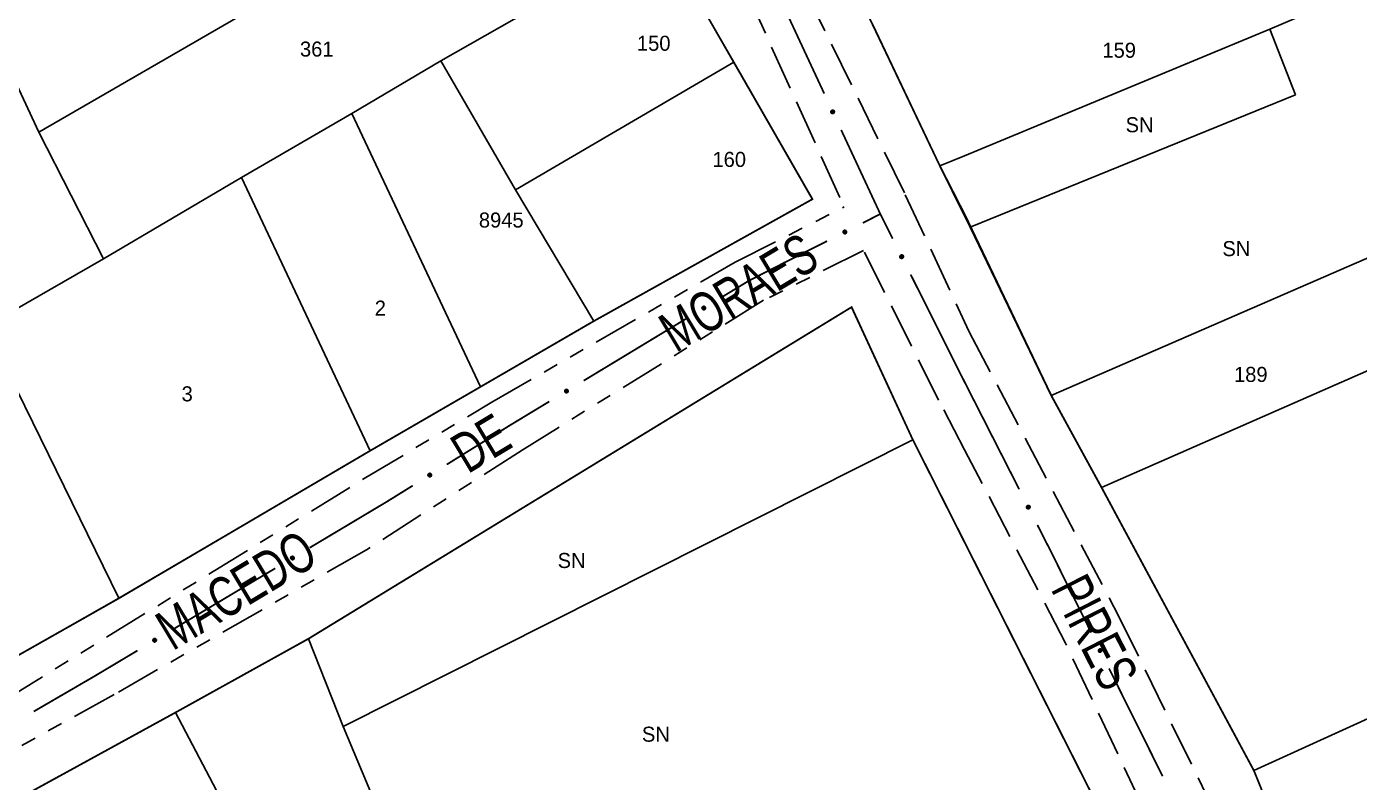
# Model space of a CAD drawing. Extents: x 205274 to 206027, y 4874968 to 4875995.
# Drawn here: x 205703.2 to 205836.1, y 4875275.1 to 4875350.5 of the extents above; entities that cross this region are included whole.
import ezdxf
from ezdxf.enums import TextEntityAlignment as Align

# ---------------------------------------------------------------- set-up
doc = ezdxf.new("R2010")
doc.units = 0
doc.header["$LTSCALE"] = 1.5
doc.header["$MEASUREMENT"] = 0
doc.linetypes.add('TRACO_11', pattern=[8, 3, -1, 3, -1])
doc.linetypes.add('TRACO_25', pattern=[8, 3, -1, 1, -1, 1, -1])
for name, color, linetype in [('CD_MALHA_LOTES', 7, 'CONTINUOUS'), ('RU-QUADRA', 210, 'CONTINUOUS'), ('SV-EIXO-RUA-N-PAV', 6, 'CONTINUOUS'), ('SV-EIXO-RUA-PAV', 20, 'CONTINUOUS'), ('SV-RUA-NAO-PAV', 7, 'CONTINUOUS'), ('SV-RUA-PAVIM', 7, 'CONTINUOUS'), ('SV-TXT-RUA-PAV', 7, 'CONTINUOUS'), ('Th_NmrPort', 1, 'CONTINUOUS')]:
    doc.layers.add(name, color=color, linetype=linetype)
doc.styles.add('ARIAL', font='ARIAL.SHX')

msp = doc.modelspace()

# ---------------------------------------------------------------- linework, layer by layer
at = {"layer": 'CD_MALHA_LOTES', "linetype": 'Continuous', "flags": 128}
for points in [[(205704.440761, 4875339.965039), (205759.711354, 4875371.949329)], [(205744.543922, 4875347.097271), (205766.478641, 4875359.603095)], [(205766.478641, 4875359.603095), (205773.738568, 4875346.953752)], [(205827.196568, 4875350.248263), (205851.312215, 4875360.531077)], [(205704.440761, 4875339.965039), (205697.871601, 4875354.104375)], [(205794.299349, 4875336.600793), (205787.565632, 4875350.741599)], [(205794.299349, 4875336.600793), (205796.767974, 4875337.624907), (205827.196568, 4875350.248263)], [(205829.767271, 4875343.699089), (205827.196568, 4875350.248263)], [(205735.659915, 4875341.841942), (205744.543922, 4875347.097271)], [(205751.988971, 4875334.209203), (205744.543922, 4875347.097271)], [(205751.988971, 4875334.209203), (205773.738568, 4875346.953752)], [(205773.738568, 4875346.953752), (205781.585389, 4875333.281832)], [(205797.327442, 4875330.478329), (205829.767271, 4875343.699089)], [(205724.64875, 4875335.460472), (205735.659915, 4875341.841942)], [(205748.4839, 4875314.566899), (205735.659915, 4875341.841942)], [(205710.884795, 4875327.327225), (205704.440761, 4875339.965039)], [(205805.406796, 4875313.707549), (205861.472614, 4875338.068025)], [(205794.299349, 4875336.600793), (205796.767866, 4875331.609728), (205797.327442, 4875330.478329)], [(205724.64875, 4875335.460472), (205710.884795, 4875327.327225)], [(205737.474182, 4875308.182939), (205724.64875, 4875335.460472)], [(205759.777263, 4875321.115506), (205751.988971, 4875334.209203)], [(205781.585389, 4875333.281832), (205759.777263, 4875321.115506)], [(205805.406796, 4875313.707549), (205797.327442, 4875330.478329)], [(205810.425788, 4875304.526465), (205865.634706, 4875328.764526)], [(205699.122869, 4875320.570375), (205710.884795, 4875327.327225)], [(205731.323453, 4875289.43233), (205785.497825, 4875322.519994)], [(205785.497825, 4875322.519994), (205791.597998, 4875309.294161)], [(205759.777263, 4875321.115506), (205748.4839, 4875314.566899)], [(205712.429557, 4875293.469393), (205699.122869, 4875320.570375)], [(205748.4839, 4875314.566899), (205737.474182, 4875308.182939)], [(205810.425788, 4875304.526465), (205805.406796, 4875313.707549)], [(205734.801284, 4875280.686507), (205791.597998, 4875309.294161)], [(205791.597998, 4875309.294161), (205796.767283, 4875299.057877), (205811.615565, 4875269.655118)], [(205737.474182, 4875308.182939), (205712.429557, 4875293.469393)], [(205825.60518, 4875276.309934), (205810.425788, 4875304.526465)], [(205825.60518, 4875276.309934), (205878.671845, 4875300.425581)], [(205712.429557, 4875293.469393), (205702.007571, 4875287.554233)], [(205718.091698, 4875282.089768), (205731.323453, 4875289.43233)], [(205734.801284, 4875280.686507), (205731.323453, 4875289.43233)], [(205704.421328, 4875274.591841), (205718.091698, 4875282.089768)], [(205729.320648, 4875260.708704), (205718.091698, 4875282.089768)], [(205740.63551, 4875266.719724), (205734.801284, 4875280.686507)], [(205830.746587, 4875263.640038), (205825.60518, 4875276.309934)]]:
    msp.add_lwpolyline(points, dxfattribs=at)
at = {"layer": 'RU-QUADRA', "linetype": 'Continuous'}
for points in [[(205795.580647, 4875623.665102, 0.18, 0.18, 0), (205791.997494, 4875613.892869, 0.18, 0.18, 0), (205787.223985, 4875603.965509, 0.18, 0.18, 0), (205779.240972, 4875584.941469, 0.18, 0.18, 0), (205774.614299, 4875573.341985, 0.18, 0.18, 0), (205767.751622, 4875558.017366, 0.18, 0.18, 0), (205762.205683, 4875546.026641, 0.18, 0.18, 0), (205769.780174, 4875542.47188, 0.18, 0.18, 0), (205756.806792, 4875523.861617, 0.18, 0.18, 0), (205738.98693, 4875499.084941, 0.18, 0.18, 0), (205733.184367, 4875494.278834, 0.18, 0.18, 0), (205727.943484, 4875489.743118, 0.18, 0.18, 0), (205722.521802, 4875485.05093, 0.18, 0.18, 0), (205733.774619, 4875460.165162, 0.18, 0.18, 0), (205737.395078, 4875452.56775, 0.18, 0.18, 0), (205741.754715, 4875443.419198, 0.18, 0.18, 0), (205740.383012, 4875442.703174, 0.18, 0.18, 0), (205744.500385, 4875434.527202, 0.18, 0.18, 0), (205745.49389, 4875435.033669, 0.18, 0.18, 0), (205749.65987, 4875426.914234, 0.18, 0.18, 0), (205787.565632, 4875350.741599, 0.18, 0.18, 0), (205794.299349, 4875336.600793, 0.18, 0.18, 0), (205796.864032, 4875331.594893, 0.18, 0.18, 0), (205805.406796, 4875313.707549, 0.18, 0.18, 0)], [(205805.406796, 4875313.707549, 0.18, 0.18, 0), (205810.425788, 4875304.526465, 0.18, 0.18, 0), (205825.60518, 4875276.309934, 0.18, 0.18, 0), (205830.746587, 4875263.640038, 0.18, 0.18, 0), (205836.438859, 4875249.92962, 0.18, 0.18, 0)]]:
    msp.add_lwpolyline(points, format="xyseb", dxfattribs=at)
at = {"layer": 'RU-QUADRA', "linetype": 'Continuous', "const_width": 0.18, "flags": 128}
msp.add_lwpolyline([(205766.478641, 4875359.603095), (205773.738568, 4875346.953752), (205781.585389, 4875333.281832), (205759.777263, 4875321.115506), (205748.485419, 4875314.564285), (205737.474182, 4875308.182939), (205712.429557, 4875293.469393), (205648.071107, 4875257.005926), (205630.428219, 4875249.998821)], dxfattribs=at)
msp.add_lwpolyline([(205754.075669, 4875246.669226), (205722.122373, 4875232.353008), (205713.674315, 4875228.35527), (205705.541758, 4875224.288991), (205691.75177, 4875217.747587), (205683.442418, 4875214.211692), (205679.02255, 4875212.26695), (205668.768456, 4875207.493493), (205664.171793, 4875205.725546), (205588.59205, 4875170.896986), (205570.912578, 4875204.311188), (205645.599391, 4875243.395608), (205673.541913, 4875257.526399), (205683.245576, 4875262.509377), (205696.360699, 4875270.170746), (205704.421328, 4875274.591841), (205718.091698, 4875282.089768), (205731.323453, 4875289.43233), (205785.497825, 4875322.519994), (205791.597998, 4875309.294161), (205796.767283, 4875299.057877), (205811.615565, 4875269.655118), (205796.766649, 4875263.723311)], close=True, dxfattribs=at)
at = {"layer": 'SV-EIXO-RUA-N-PAV', "const_width": 0.18}
for points in [[(205787.503498, 4875331.368789), (205788.359785, 4875331.803386)], [(205786.611776, 4875330.916206), (205787.503498, 4875331.368789)], [(205775.307332, 4875325.178774), (205783.044886, 4875329.105875)], [(205772.464399, 4875323.458462), (205775.031063, 4875325.011599)], [(205775.031063, 4875325.011599), (205775.307332, 4875325.178774)], [(205758.775523, 4875315.175065), (205769.04218, 4875321.387613)], [(205751.466204, 4875310.752059), (205755.353304, 4875313.104216)], [(205745.13075, 4875306.819708), (205751.078231, 4875310.511248)], [(205751.078231, 4875310.511248), (205751.466204, 4875310.752059)], [(205739.136363, 4875303.099054), (205741.732189, 4875304.710256)], [(205731.456391, 4875298.513494), (205738.325166, 4875302.614704)], [(205738.325166, 4875302.614704), (205739.136363, 4875303.099054)], [(205717.71884, 4875290.311073), (205728.022003, 4875296.462889)], [(205710.012427, 4875285.709725), (205714.284453, 4875288.260468)], [(205703.939774, 4875282.179113), (205709.991324, 4875285.697456)], [(205709.991324, 4875285.697456), (205710.012427, 4875285.709725)]]:
    msp.add_lwpolyline(points, dxfattribs=at)
at = {"layer": 'SV-EIXO-RUA-N-PAV'}
for points in [[(205784.650387, 4875330.044174), (205784.664914, 4875330.090876), (205784.686949, 4875330.128043), (205784.714249, 4875330.153752), (205784.744298, 4875330.17018), (205784.776932, 4875330.183525), (205784.812802, 4875330.18972), (205784.854137, 4875330.187777), (205784.901087, 4875330.173533), (205784.937677, 4875330.148458), (205784.964315, 4875330.123042), (205784.983249, 4875330.092696), (205784.995681, 4875330.060776), (205785.000884, 4875330.023303), (205784.998506, 4875329.981434), (205784.983041, 4875329.93457), (205784.961189, 4875329.898281), (205784.93413, 4875329.874107), (205784.903501, 4875329.855265), (205784.870021, 4875329.84204), (205784.834775, 4875329.836162), (205784.792623, 4875329.838632), (205784.746571, 4875329.854509), (205784.710128, 4875329.875891), (205784.685581, 4875329.902603), (205784.667709, 4875329.933175), (205784.653927, 4875329.965744), (205784.646198, 4875330.001542), (205784.650387, 4875330.044174)], [(205770.573373, 4875322.442832), (205770.584383, 4875322.490486), (205770.603589, 4875322.52919), (205770.6289, 4875322.55686), (205770.657642, 4875322.57548), (205770.689192, 4875322.591217), (205770.724502, 4875322.600065), (205770.765866, 4875322.601205), (205770.813747, 4875322.590496), (205770.852102, 4875322.568215), (205770.880558, 4875322.544852), (205770.901699, 4875322.515999), (205770.916473, 4875322.485094), (205770.924451, 4875322.448112), (205770.925197, 4875322.406182), (205770.913264, 4875322.358297), (205770.894174, 4875322.320482), (205770.868989, 4875322.29436), (205770.839848, 4875322.27329), (205770.807446, 4875322.25761), (205770.772735, 4875322.249124), (205770.730516, 4875322.24845), (205770.68341, 4875322.260854), (205770.645476, 4875322.279463), (205770.619008, 4875322.304274), (205770.59891, 4875322.333431), (205770.582742, 4875322.364883), (205770.572369, 4875322.400007), (205770.573373, 4875322.442832)], [(205756.884497, 4875314.159435), (205756.895507, 4875314.207088), (205756.914713, 4875314.245793), (205756.940024, 4875314.273463), (205756.968766, 4875314.292083), (205757.000316, 4875314.30782), (205757.035625, 4875314.316668), (205757.07699, 4875314.317808), (205757.12487, 4875314.307099), (205757.163226, 4875314.284818), (205757.191681, 4875314.261455), (205757.212823, 4875314.232602), (205757.227597, 4875314.201697), (205757.235575, 4875314.164715), (205757.236321, 4875314.122785), (205757.224387, 4875314.0749), (205757.205297, 4875314.037085), (205757.180113, 4875314.010963), (205757.150972, 4875313.989893), (205757.118569, 4875313.974213), (205757.083859, 4875313.965727), (205757.04164, 4875313.965052), (205756.994534, 4875313.977457), (205756.9566, 4875313.996066), (205756.930132, 4875314.020877), (205756.910034, 4875314.050034), (205756.893865, 4875314.081486), (205756.883493, 4875314.11661), (205756.884497, 4875314.159435)], [(205743.25134, 4875305.782739), (205743.26181, 4875305.830514), (205743.280577, 4875305.869433), (205743.305573, 4875305.897388), (205743.334103, 4875305.916332), (205743.365472, 4875305.932425), (205743.400679, 4875305.941672), (205743.442029, 4875305.94328), (205743.490027, 4875305.933114), (205743.528632, 4875305.911268), (205743.55735, 4875305.888229), (205743.578817, 4875305.859617), (205743.59394, 4875305.828881), (205743.602336, 4875305.791992), (205743.603556, 4875305.750073), (205743.592166, 4875305.702056), (205743.573505, 4875305.664027), (205743.548618, 4875305.637622), (205743.519717, 4875305.616224), (205743.487494, 4875305.600178), (205743.452882, 4875305.5913), (205743.410673, 4875305.590147), (205743.36343, 4875305.602017), (205743.325288, 4875305.620196), (205743.298541, 4875305.644706), (205743.278114, 4875305.673633), (205743.26159, 4875305.704901), (205743.250821, 4875305.739905), (205743.25134, 4875305.782739)], [(205729.5594, 4875297.509048), (205729.570691, 4875297.556635), (205729.590126, 4875297.595225), (205729.6156, 4875297.622746), (205729.644451, 4875297.641195), (205729.676094, 4875297.656746), (205729.711455, 4875297.665385), (205729.752826, 4875297.666281), (205729.800642, 4875297.65529), (205729.838865, 4875297.632782), (205729.867182, 4875297.609252), (205729.888152, 4875297.580275), (205729.902744, 4875297.549283), (205729.910503, 4875297.512255), (205729.911002, 4875297.470321), (205729.898786, 4875297.422507), (205729.879473, 4875297.384805), (205729.854135, 4875297.358833), (205729.82487, 4875297.337935), (205729.792375, 4875297.322447), (205729.757615, 4875297.314166), (205729.715393, 4875297.313741), (205729.668361, 4875297.326423), (205729.630538, 4875297.345256), (205729.604217, 4875297.370223), (205729.584291, 4875297.399497), (205729.568308, 4875297.431045), (205729.558144, 4875297.466229), (205729.5594, 4875297.509048)], [(205715.82185, 4875289.306627), (205715.833141, 4875289.354214), (205715.852576, 4875289.392805), (205715.878049, 4875289.420325), (205715.906901, 4875289.438775), (205715.938543, 4875289.454325), (205715.973904, 4875289.462965), (205716.015275, 4875289.46386), (205716.063091, 4875289.452869), (205716.101315, 4875289.430361), (205716.129632, 4875289.406831), (205716.150602, 4875289.377854), (205716.165193, 4875289.346862), (205716.172953, 4875289.309834), (205716.173451, 4875289.2679), (205716.161235, 4875289.220086), (205716.141922, 4875289.182384), (205716.116584, 4875289.156412), (205716.087319, 4875289.135514), (205716.054825, 4875289.120026), (205716.020065, 4875289.111745), (205715.977842, 4875289.11132), (205715.93081, 4875289.124002), (205715.892987, 4875289.142835), (205715.866666, 4875289.167802), (205715.846741, 4875289.197077), (205715.830758, 4875289.228624), (205715.820593, 4875289.263808), (205715.82185, 4875289.306627)]]:
    msp.add_lwpolyline(points, close=True, dxfattribs=at)
for points in [[(205784.646198, 4875330.001542), (205784.901087, 4875330.173533)], [(205784.649856, 4875330.021635), (205784.875321, 4875330.177383)], [(205784.650387, 4875330.044174), (205784.854137, 4875330.187777)], [(205784.653927, 4875329.965744), (205784.937677, 4875330.148458)], [(205784.654344, 4875329.985658), (205784.915095, 4875330.159314)], [(205784.659334, 4875330.069291), (205784.827065, 4875330.185026)], [(205784.6637, 4875329.952151), (205784.945753, 4875330.135089)], [(205784.664914, 4875330.090876), (205784.812802, 4875330.18972)], [(205784.667709, 4875329.933175), (205784.964315, 4875330.123042)], [(205784.677384, 4875330.112117), (205784.787419, 4875330.181736)], [(205784.679157, 4875329.91868), (205784.973396, 4875330.104743)], [(205784.685581, 4875329.902603), (205784.983249, 4875330.092696)], [(205784.686949, 4875330.128043), (205784.776932, 4875330.183525)], [(205784.701297, 4875329.890132), (205784.987001, 4875330.074923)], [(205784.710128, 4875329.875891), (205784.995681, 4875330.060776)], [(205784.730738, 4875329.865289), (205784.99454, 4875330.038964)], [(205784.746571, 4875329.854509), (205785.000884, 4875330.023303)], [(205784.772329, 4875329.849673), (205784.997212, 4875330.000534)], [(205784.792623, 4875329.838632), (205784.998506, 4875329.981434)], [(205784.817533, 4875329.842011), (205784.984066, 4875329.954077)], [(205784.834775, 4875329.836162), (205784.983041, 4875329.93457)], [(205784.855981, 4875329.841632), (205784.966615, 4875329.913086)], [(205784.870021, 4875329.84204), (205784.961189, 4875329.898281)], [(205770.572369, 4875322.400007), (205770.813747, 4875322.590496)], [(205770.573373, 4875322.442832), (205770.765866, 4875322.601205)], [(205770.574522, 4875322.420316), (205770.787765, 4875322.592416)], [(205770.580425, 4875322.468546), (205770.739075, 4875322.596446)], [(205770.581675, 4875322.384773), (205770.828774, 4875322.577359)], [(205770.582742, 4875322.364883), (205770.852102, 4875322.568215)], [(205770.584383, 4875322.490486), (205770.724502, 4875322.600065)], [(205770.593499, 4875322.352055), (205770.861151, 4875322.555484)], [(205770.595236, 4875322.512596), (205770.699784, 4875322.590214)], [(205770.59891, 4875322.333431), (205770.880558, 4875322.544852)], [(205770.603589, 4875322.52919), (205770.689192, 4875322.591217)], [(205770.611405, 4875322.319828), (205770.890977, 4875322.52728)], [(205770.619008, 4875322.304274), (205770.901699, 4875322.515999)], [(205770.63561, 4875322.293007), (205770.906763, 4875322.498555)], [(205770.645476, 4875322.279463), (205770.916473, 4875322.485094)], [(205770.666818, 4875322.270425), (205770.916959, 4875322.463257)], [(205770.68341, 4875322.260854), (205770.924451, 4875322.448112)], [(205770.709456, 4875322.257948), (205770.922484, 4875322.425133)], [(205770.730516, 4875322.24845), (205770.925197, 4875322.406182)], [(205770.755105, 4875322.253674), (205770.912833, 4875322.377826)], [(205770.772735, 4875322.249124), (205770.913264, 4875322.358297)], [(205770.793474, 4875322.256158), (205770.898483, 4875322.335649)], [(205770.807446, 4875322.25761), (205770.894174, 4875322.320482)], [(205756.883493, 4875314.11661), (205757.12487, 4875314.307099)], [(205756.884497, 4875314.159435), (205757.07699, 4875314.317808)], [(205756.885645, 4875314.136919), (205757.098889, 4875314.309019)], [(205756.891549, 4875314.185149), (205757.050199, 4875314.313049)], [(205756.892799, 4875314.101376), (205757.139898, 4875314.293962)], [(205756.893865, 4875314.081486), (205757.163226, 4875314.284818)], [(205756.895507, 4875314.207088), (205757.035625, 4875314.316668)], [(205756.904623, 4875314.068658), (205757.172275, 4875314.272086)], [(205756.90636, 4875314.229199), (205757.010908, 4875314.306817)], [(205756.910034, 4875314.050034), (205757.191681, 4875314.261455)], [(205756.914713, 4875314.245793), (205757.000316, 4875314.30782)], [(205756.922529, 4875314.036431), (205757.2021, 4875314.243883)], [(205756.930132, 4875314.020877), (205757.212823, 4875314.232602)], [(205756.946733, 4875314.00961), (205757.217887, 4875314.215158)], [(205756.9566, 4875313.996066), (205757.227597, 4875314.201697)], [(205756.977942, 4875313.987028), (205757.228082, 4875314.17986)], [(205756.994534, 4875313.977457), (205757.235575, 4875314.164715)], [(205757.02058, 4875313.974551), (205757.233608, 4875314.141736)], [(205757.04164, 4875313.965052), (205757.236321, 4875314.122785)], [(205757.066229, 4875313.970276), (205757.223957, 4875314.094429)], [(205757.083859, 4875313.965727), (205757.224387, 4875314.0749)], [(205757.104598, 4875313.972761), (205757.209606, 4875314.052252)], [(205757.118569, 4875313.974213), (205757.205297, 4875314.037085)], [(205743.250821, 4875305.739905), (205743.490027, 4875305.933114)], [(205743.25134, 4875305.782739), (205743.442029, 4875305.94328)], [(205743.252744, 4875305.760237), (205743.464026, 4875305.93474)], [(205743.258101, 4875305.80853), (205743.415293, 4875305.938218)], [(205743.260299, 4875305.724777), (205743.505203, 4875305.920148)], [(205743.26159, 4875305.704901), (205743.528632, 4875305.911268)], [(205743.26181, 4875305.830514), (205743.400679, 4875305.941672)], [(205743.272413, 4875305.852746), (205743.376075, 4875305.931542)], [(205743.272492, 4875305.692195), (205743.537824, 4875305.89864)], [(205743.278114, 4875305.673633), (205743.55735, 4875305.888229)], [(205743.280577, 4875305.869433), (205743.365472, 4875305.932425)], [(205743.290762, 4875305.660173), (205743.567968, 4875305.870776)], [(205743.298541, 4875305.644706), (205743.578817, 4875305.859617)], [(205743.315269, 4875305.633628), (205743.584079, 4875305.842231)], [(205743.325288, 4875305.620196), (205743.59394, 4875305.828881)], [(205743.346731, 4875305.6114), (205743.594673, 4875305.807051)], [(205743.36343, 4875305.602017), (205743.602336, 4875305.791992)], [(205743.389507, 4875305.599407), (205743.600629, 4875305.768992)], [(205743.410673, 4875305.590147), (205743.603556, 4875305.750073)], [(205743.435202, 4875305.595649), (205743.591514, 4875305.721579)], [(205743.452882, 4875305.5913), (205743.592166, 4875305.702056)], [(205743.47354, 4875305.598567), (205743.577642, 4875305.679242)], [(205743.487494, 4875305.600178), (205743.573505, 4875305.664027)], [(205729.558144, 4875297.466229), (205729.800642, 4875297.65529)], [(205729.5594, 4875297.509048), (205729.752826, 4875297.666281)], [(205729.560416, 4875297.486525), (205729.774672, 4875297.657363)], [(205729.566604, 4875297.534719), (205729.726006, 4875297.66168)], [(205729.56736, 4875297.45094), (205729.815592, 4875297.642064)], [(205729.568308, 4875297.431045), (205729.838865, 4875297.632782)], [(205729.570691, 4875297.556635), (205729.711455, 4875297.665385)], [(205729.57899, 4875297.418153), (205729.847838, 4875297.619998)], [(205729.581675, 4875297.578681), (205729.686679, 4875297.65568)], [(205729.584291, 4875297.399497), (205729.867182, 4875297.609252)], [(205729.590126, 4875297.595225), (205729.676094, 4875297.656746)], [(205729.596706, 4875297.385821), (205729.877497, 4875297.591618)], [(205729.604217, 4875297.370223), (205729.888152, 4875297.580275)], [(205729.620751, 4875297.358858), (205729.893114, 4875297.562801)], [(205729.630538, 4875297.345256), (205729.902744, 4875297.549283)], [(205729.651826, 4875297.336092), (205729.903101, 4875297.527443)], [(205729.668361, 4875297.326423), (205729.910503, 4875297.512255)], [(205729.694389, 4875297.323364), (205729.908401, 4875297.489288)], [(205729.715393, 4875297.313741), (205729.911002, 4875297.470321)], [(205729.740012, 4875297.318819), (205729.898471, 4875297.442038)], [(205729.757615, 4875297.314166), (205729.898786, 4875297.422507)], [(205729.778396, 4875297.321077), (205729.883871, 4875297.399947)], [(205729.792375, 4875297.322447), (205729.879473, 4875297.384805)], [(205715.820593, 4875289.263808), (205716.063091, 4875289.452869)], [(205715.82185, 4875289.306627), (205716.015275, 4875289.46386)], [(205715.822865, 4875289.284105), (205716.037122, 4875289.454943)], [(205715.829053, 4875289.332298), (205715.988456, 4875289.459259)], [(205715.829809, 4875289.24852), (205716.078041, 4875289.439644)], [(205715.830758, 4875289.228624), (205716.101315, 4875289.430361)], [(205715.833141, 4875289.354214), (205715.973904, 4875289.462965)], [(205715.84144, 4875289.215733), (205716.110288, 4875289.417577)], [(205715.844125, 4875289.376261), (205715.949129, 4875289.45326)], [(205715.846741, 4875289.197077), (205716.129632, 4875289.406831)], [(205715.852576, 4875289.392805), (205715.938543, 4875289.454325)], [(205715.859155, 4875289.183401), (205716.139947, 4875289.389198)], [(205715.866666, 4875289.167802), (205716.150602, 4875289.377854)], [(205715.883201, 4875289.156437), (205716.155564, 4875289.36038)], [(205715.892987, 4875289.142835), (205716.165193, 4875289.346862)], [(205715.914276, 4875289.133671), (205716.16555, 4875289.325023)], [(205715.93081, 4875289.124002), (205716.172953, 4875289.309834)], [(205715.956839, 4875289.120943), (205716.17085, 4875289.286867)], [(205715.977842, 4875289.11132), (205716.173451, 4875289.2679)], [(205716.002462, 4875289.116399), (205716.16092, 4875289.239617)], [(205716.020065, 4875289.111745), (205716.161235, 4875289.220086)], [(205716.040845, 4875289.118656), (205716.146321, 4875289.197526)], [(205716.054825, 4875289.120026), (205716.141922, 4875289.182384)]]:
    msp.add_lwpolyline(points, dxfattribs=at)
at = {"layer": 'SV-EIXO-RUA-PAV', "const_width": 0.18}
for points in [[(205782.768625, 4875343.816207), (205777.705026, 4875354.695543)], [(205788.359785, 4875331.803386), (205784.456491, 4875340.189761)], [(205788.695883, 4875331.133181), (205788.359785, 4875331.803386)], [(205789.592436, 4875329.345391), (205788.695883, 4875331.133181)], [(205796.764858, 4875315.043071), (205791.385542, 4875325.769811)], [(205796.764858, 4875315.043071), (205802.209155, 4875304.349165)], [(205804.023921, 4875300.78453), (205804.931304, 4875299.002212)], [(205804.931304, 4875299.002212), (205805.275315, 4875298.326491)], [(205805.275315, 4875298.326491), (205809.389366, 4875290.050953)], [(205811.170004, 4875286.469147), (205816.511916, 4875275.723731)]]:
    msp.add_lwpolyline(points, dxfattribs=at)
at = {"layer": 'SV-EIXO-RUA-PAV'}
for points in [[(205783.573386, 4875341.826271), (205783.527207, 4875341.842379), (205783.490811, 4875341.865666), (205783.466046, 4875341.893826), (205783.45065, 4875341.924416), (205783.438424, 4875341.957486), (205783.433454, 4875341.993546), (205783.436803, 4875342.034791), (205783.452636, 4875342.081229), (205783.478942, 4875342.116944), (205783.50525, 4875342.142701), (205783.536224, 4875342.160591), (205783.568548, 4875342.17193), (205783.606176, 4875342.175854), (205783.647941, 4875342.172053), (205783.69425, 4875342.155001), (205783.729775, 4875342.131927), (205783.753014, 4875342.10406), (205783.770802, 4875342.072808), (205783.78288, 4875342.038897), (205783.787555, 4875342.003471), (205783.783651, 4875341.961428), (205783.766216, 4875341.915943), (205783.743606, 4875341.880249), (205783.716073, 4875341.856625), (205783.684911, 4875341.839805), (205783.651892, 4875341.827139), (205783.615851, 4875341.820633), (205783.573386, 4875341.826271)], [(205790.454997, 4875327.37982), (205790.408366, 4875327.394571), (205790.371306, 4875327.416785), (205790.345729, 4875327.444209), (205790.329446, 4875327.474337), (205790.316259, 4875327.507035), (205790.310237, 4875327.542934), (205790.312379, 4875327.584259), (205790.326849, 4875327.63114), (205790.3521, 4875327.667609), (205790.377644, 4875327.694123), (205790.408082, 4875327.712911), (205790.440061, 4875327.72519), (205790.477558, 4875327.730212), (205790.519416, 4875327.727632), (205790.566204, 4875327.711941), (205790.602388, 4875327.689914), (205790.626431, 4875327.662739), (205790.645125, 4875327.632019), (205790.658188, 4875327.598476), (205790.663896, 4875327.563202), (205790.661223, 4875327.521062), (205790.645124, 4875327.475087), (205790.623567, 4875327.438748), (205790.596736, 4875327.41433), (205790.566078, 4875327.396606), (205790.533443, 4875327.382981), (205790.497608, 4875327.375425), (205790.454997, 4875327.37982)], [(205803.149451, 4875302.744832), (205803.19617, 4875302.730363), (205803.233364, 4875302.708375), (205803.259108, 4875302.681107), (205803.275573, 4875302.651079), (205803.288958, 4875302.618461), (205803.295198, 4875302.582599), (205803.293306, 4875302.541261), (205803.279121, 4875302.494294), (205803.254092, 4875302.457672), (205803.228709, 4875302.431003), (205803.198386, 4875302.412031), (205803.166482, 4875302.399559), (205803.129016, 4875302.39431), (205803.087143, 4875302.396635), (205803.04026, 4875302.412042), (205803.003944, 4875302.433849), (205802.979736, 4875302.460878), (205802.960856, 4875302.491484), (205802.94759, 4875302.524947), (205802.941668, 4875302.560186), (205802.944086, 4875302.602341), (205802.959905, 4875302.648413), (205802.981241, 4875302.684882), (205803.007923, 4875302.709463), (205803.038473, 4875302.727372), (205803.071025, 4875302.741195), (205803.106813, 4875302.748968), (205803.149451, 4875302.744832)], [(205810.314296, 4875288.437713), (205810.360875, 4875288.422798), (205810.397858, 4875288.400456), (205810.423339, 4875288.372943), (205810.439517, 4875288.342759), (205810.45259, 4875288.310015), (205810.458487, 4875288.274094), (205810.456201, 4875288.232777), (205810.441568, 4875288.185947), (205810.41619, 4875288.149566), (205810.390553, 4875288.123141), (205810.36005, 4875288.104459), (205810.328029, 4875288.092293), (205810.290514, 4875288.087401), (205810.248666, 4875288.090127), (205810.201932, 4875288.105981), (205810.165826, 4875288.128134), (205810.141877, 4875288.155393), (205810.12329, 4875288.186177), (205810.110344, 4875288.219765), (205810.104759, 4875288.255059), (205810.107579, 4875288.297189), (205810.123838, 4875288.343108), (205810.145522, 4875288.379372), (205810.172438, 4875288.403697), (205810.203157, 4875288.421313), (205810.235839, 4875288.434825), (205810.2717, 4875288.442256), (205810.314296, 4875288.437713)]]:
    msp.add_lwpolyline(points, close=True, dxfattribs=at)
for points in [[(205783.527207, 4875341.842379), (205783.433454, 4875341.993546)], [(205783.573386, 4875341.826271), (205783.436803, 4875342.034791)], [(205783.490811, 4875341.865666), (205783.438424, 4875341.957486)], [(205783.548588, 4875341.836067), (205783.438631, 4875342.007641)], [(205783.506402, 4875341.855564), (205783.440569, 4875341.967906)], [(205783.595894, 4875341.824973), (205783.447912, 4875342.055608)], [(205783.615851, 4875341.820633), (205783.452636, 4875342.081229)], [(205783.632004, 4875341.828234), (205783.467324, 4875342.094745)], [(205783.651892, 4875341.827139), (205783.478942, 4875342.116944)], [(205783.66581, 4875341.836443), (205783.492579, 4875342.12456)], [(205783.684911, 4875341.839805), (205783.50525, 4875342.142701)], [(205783.699787, 4875341.850752), (205783.523848, 4875342.151155)], [(205783.716073, 4875341.856625), (205783.536224, 4875342.160591)], [(205783.729073, 4875341.871908), (205783.554114, 4875342.163736)], [(205783.743606, 4875341.880249), (205783.568548, 4875342.17193)], [(205783.754903, 4875341.900486), (205783.590309, 4875342.170047)], [(205783.766216, 4875341.915943), (205783.606176, 4875342.175854)], [(205783.771926, 4875341.941521), (205783.628807, 4875342.171409)], [(205783.783651, 4875341.961428), (205783.647941, 4875342.172053)], [(205783.781122, 4875341.986438), (205783.67479, 4875342.15669)], [(205783.787555, 4875342.003471), (205783.69425, 4875342.155001)], [(205783.78281, 4875342.024851), (205783.715164, 4875342.137854)], [(205783.78288, 4875342.038897), (205783.729775, 4875342.131927)], [(205790.580628, 4875327.407983), (205790.395987, 4875327.703117)], [(205790.596736, 4875327.41433), (205790.408082, 4875327.712911)], [(205790.609283, 4875327.429986), (205790.425873, 4875327.716578)], [(205790.623567, 4875327.438748), (205790.440061, 4875327.72519)], [(205790.634268, 4875327.459307), (205790.461868, 4875327.723943)], [(205790.645124, 4875327.475087), (205790.477558, 4875327.730212)], [(205790.650085, 4875327.500821), (205790.500309, 4875327.72643)], [(205790.661223, 4875327.521062), (205790.519416, 4875327.727632)], [(205790.657964, 4875327.545988), (205790.546703, 4875327.71306)], [(205790.663896, 4875327.563202), (205790.566204, 4875327.711941)], [(205790.408366, 4875327.394571), (205790.310237, 4875327.542934)], [(205790.454997, 4875327.37982), (205790.312379, 4875327.584259)], [(205790.429923, 4875327.388887), (205790.315, 4875327.557175)], [(205790.371306, 4875327.416785), (205790.316259, 4875327.507035)], [(205790.387185, 4875327.407143), (205790.318098, 4875327.517513)], [(205790.477533, 4875327.37918), (205790.322875, 4875327.605393)], [(205790.497608, 4875327.375425), (205790.326849, 4875327.63114)], [(205790.513532, 4875327.383494), (205790.341135, 4875327.64508)], [(205790.533443, 4875327.382981), (205790.3521, 4875327.667609)], [(205790.547084, 4875327.392688), (205790.365508, 4875327.67562)], [(205790.566078, 4875327.396606), (205790.377644, 4875327.694123)], [(205790.658529, 4875327.584433), (205790.58761, 4875327.695412)], [(205790.658188, 4875327.598476), (205790.602388, 4875327.689914)], [(205802.941668, 4875302.560186), (205803.04026, 4875302.412042)], [(205802.944086, 4875302.602341), (205803.087143, 4875302.396635)], [(205802.947164, 4875302.538987), (205803.018755, 4875302.428441)], [(205802.947495, 4875302.577435), (205803.059768, 4875302.411042)], [(205802.94759, 4875302.524947), (205803.003944, 4875302.433849)], [(205802.955101, 4875302.622649), (205803.106242, 4875302.397953)], [(205802.959905, 4875302.648413), (205803.129016, 4875302.39431)], [(205802.970665, 4875302.664259), (205803.144668, 4875302.400673)], [(205802.981241, 4875302.684882), (205803.166482, 4875302.399559)], [(205802.995472, 4875302.693731), (205803.180618, 4875302.408257)], [(205803.007923, 4875302.709463), (205803.198386, 4875302.412031)], [(205803.023992, 4875302.715907), (205803.210421, 4875302.421899)], [(205803.038473, 4875302.727372), (205803.228709, 4875302.431003)], [(205803.057444, 4875302.731406), (205803.240732, 4875302.44958)], [(205803.071025, 4875302.741195), (205803.254092, 4875302.457672)], [(205803.090939, 4875302.740802), (205803.26492, 4875302.480268)], [(205803.106813, 4875302.748968), (205803.279121, 4875302.494294)], [(205803.126911, 4875302.745335), (205803.282938, 4875302.520065)], [(205803.149451, 4875302.744832), (205803.293306, 4875302.541261)], [(205803.174579, 4875302.735917), (205803.290521, 4875302.568329)], [(205803.19617, 4875302.730363), (205803.295198, 4875302.582599)], [(205803.217427, 4875302.71792), (205803.287183, 4875302.607971)], [(205803.233364, 4875302.708375), (205803.288958, 4875302.618461)], [(205810.104759, 4875288.255059), (205810.201932, 4875288.105981)], [(205810.107579, 4875288.297189), (205810.248666, 4875288.090127)], [(205810.110053, 4875288.233809), (205810.180585, 4875288.122584)], [(205810.110344, 4875288.219765), (205810.165826, 4875288.128134)], [(205810.110751, 4875288.272252), (205810.22143, 4875288.104794)], [(205810.118788, 4875288.317391), (205810.267776, 4875288.091262)], [(205810.123838, 4875288.343108), (205810.290514, 4875288.087401)], [(205810.134749, 4875288.35885), (205810.306227, 4875288.093615)], [(205810.145522, 4875288.379372), (205810.328029, 4875288.092293)], [(205810.159836, 4875288.388084), (205810.342247, 4875288.100855)], [(205810.172438, 4875288.403697), (205810.36005, 4875288.104459)], [(205810.188567, 4875288.409987), (205810.372179, 4875288.114212)], [(205810.203157, 4875288.421313), (205810.390553, 4875288.123141)], [(205810.222165, 4875288.425165), (205810.402754, 4875288.141602)], [(205810.235839, 4875288.434825), (205810.41619, 4875288.149566)], [(205810.255749, 4875288.434242), (205810.427233, 4875288.172057)], [(205810.2717, 4875288.442256), (205810.441568, 4875288.185947)], [(205810.291762, 4875288.438431), (205810.445631, 4875288.21168)], [(205810.314296, 4875288.437713), (205810.456201, 4875288.232777)], [(205810.339338, 4875288.428558), (205810.453675, 4875288.259871)], [(205810.360875, 4875288.422798), (205810.458487, 4875288.274094)], [(205810.382012, 4875288.410153), (205810.450715, 4875288.299543)], [(205810.397858, 4875288.400456), (205810.45259, 4875288.310015)]]:
    msp.add_lwpolyline(points, dxfattribs=at)
at = {"layer": 'SV-RUA-NAO-PAV', "linetype": 'TRACO_25'}
msp.add_polyline3d([(205786.691679, 4875328.162156, 7.299966), (205776.724575, 4875323.19901, 7.963122), (205752.633087, 4875308.263341, 7.963122), (205737.113614, 4875298.303376, 9.45221), (205711.951219, 4875283.866054, 7.470633), (205681.54605, 4875267.124976, 5.835832), (205649.6178, 4875249.95154, 4.671655), (205642.055024, 4875246.001869, 4.027643), (205636.112793, 4875240.817799, 3.755176), (205633.420768, 4875243.989111, 3.482709), (205639.945383, 4875249.841647, 4.671655), (205666.137722, 4875263.939155, 5.761523), (205690.759302, 4875276.994504, 6.727542), (205736.903047, 4875305.42117, 7.668791), (205749.633123, 4875313.044873, 7.701134), (205773.891348, 4875326.99165, 7.930374), (205784.754594, 4875332.511767, 7.111662)], dxfattribs=at)
at = {"layer": 'SV-RUA-PAVIM', "linetype": 'TRACO_11'}
for points in [[(205719.749658, 4875489.386582, 5.340437), (205719.423836, 4875487.187278, 5.340437), (205719.548537, 4875484.90287, 5.340437), (205732.512576, 4875453.832815, 5.290898), (205738.205407, 4875442.142232, 4.639153), (205755.33475, 4875406.525915, 5.195877), (205772.936422, 4875370.292087, 6.129208), (205790.853608, 4875333.720895, 7.291779), (205796.767677, 4875321.057478, 7.62745)], [(205708.345863, 4875476.353673, 5.612905), (205711.442472, 4875476.800264, 5.612905), (205714.11197, 4875476.775027, 5.637674), (205717.017494, 4875474.960709, 5.637674), (205732.954372, 4875438.898726, 5.340437), (205738.143721, 4875428.264358, 4.884767), (205751.511201, 4875400.510163, 5.466052), (205762.567263, 4875378.016783, 5.92453), (205775.034505, 4875353.925724, 6.497628), (205784.754594, 4875332.511767, 7.111662)], [(205796.767448, 4875308.281911, 7.783005), (205794.174525, 4875313.250456, 7.783005), (205786.691679, 4875328.162156, 7.299966)], [(205796.767677, 4875321.057478, 7.62745), (205797.232761, 4875320.061624, 7.62745), (205812.123572, 4875291.735852, 8.339729), (205826.629351, 4875262.115801, 8.757272), (205835.0692, 4875245.546959, 9.01926), (205840.065831, 4875234.050429, 9.092944), (205851.57245, 4875207.374434, 9.273061), (205856.981011, 4875194.757484, 9.92803), (205857.976584, 4875193.896221, 10.050837), (205859.480417, 4875193.842381, 10.214579), (205878.45597, 4875202.408084, 10.214579), (205920.050529, 4875221.201492, 10.214579), (205963.408029, 4875241.403723, 10.230953), (206020.572031, 4875266.931406, 10.582999)], [(205817.176133, 4875267.09289, 8.446162), (205806.83925, 4875288.982382, 8.1678), (205796.767448, 4875308.281911, 7.783005)]]:
    msp.add_polyline3d(points, dxfattribs=at)

# ---------------------------------------------------------------- texts
at = {"layer": 'SV-TXT-RUA-PAV', "style": 'ARIAL', "width": 0.7}
for s, rotation, p in [('MORAES', 31, (205767.977853, 4875317.916961)), ('DE', 31, (205747.2256, 4875305.837292)), ('MACEDO', 31, (205717.800763, 4875288.18239)), ('PIRES', 297, (205805.310903, 4875294.411191))]:
    msp.add_text(s, height=4, rotation=rotation, dxfattribs=at).set_placement(p)
at = {"layer": 'Th_NmrPort', "color": 1}
for s, p in [('361', (205730.489682, 4875348.259297)), ('150', (205764.089707, 4875348.838607)), ('159', (205810.506548, 4875348.13954)), ('SN', (205812.819676, 4875340.708244)), ('160', (205771.620747, 4875337.252392)), ('8945', (205748.329471, 4875331.205389)), ('SN', (205822.471904, 4875328.353392)), ('2', (205737.943555, 4875322.417539)), ('189', (205823.630171, 4875315.805496)), ('3', (205718.684753, 4875313.867229)), ('SN', (205756.180934, 4875297.243293)), ('SN', (205764.585271, 4875279.915938))]:
    msp.add_text(s, height=1.5, dxfattribs=at).set_placement(p, align=Align.MIDDLE_LEFT)

doc.saveas('drawing.dxf')
